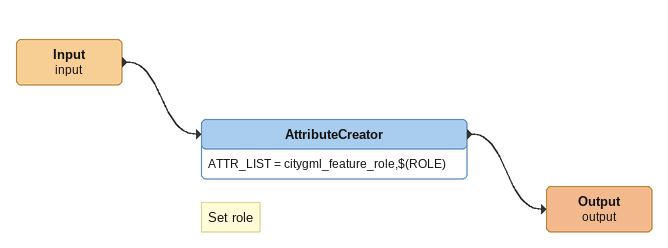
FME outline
Input (input)
    -> AttributeCreator
Note: Set role
AttributeCreator
    ATTR_LIST = citygml_feature_role,$(ROLE)
    -> Output (output)
Output (output)
